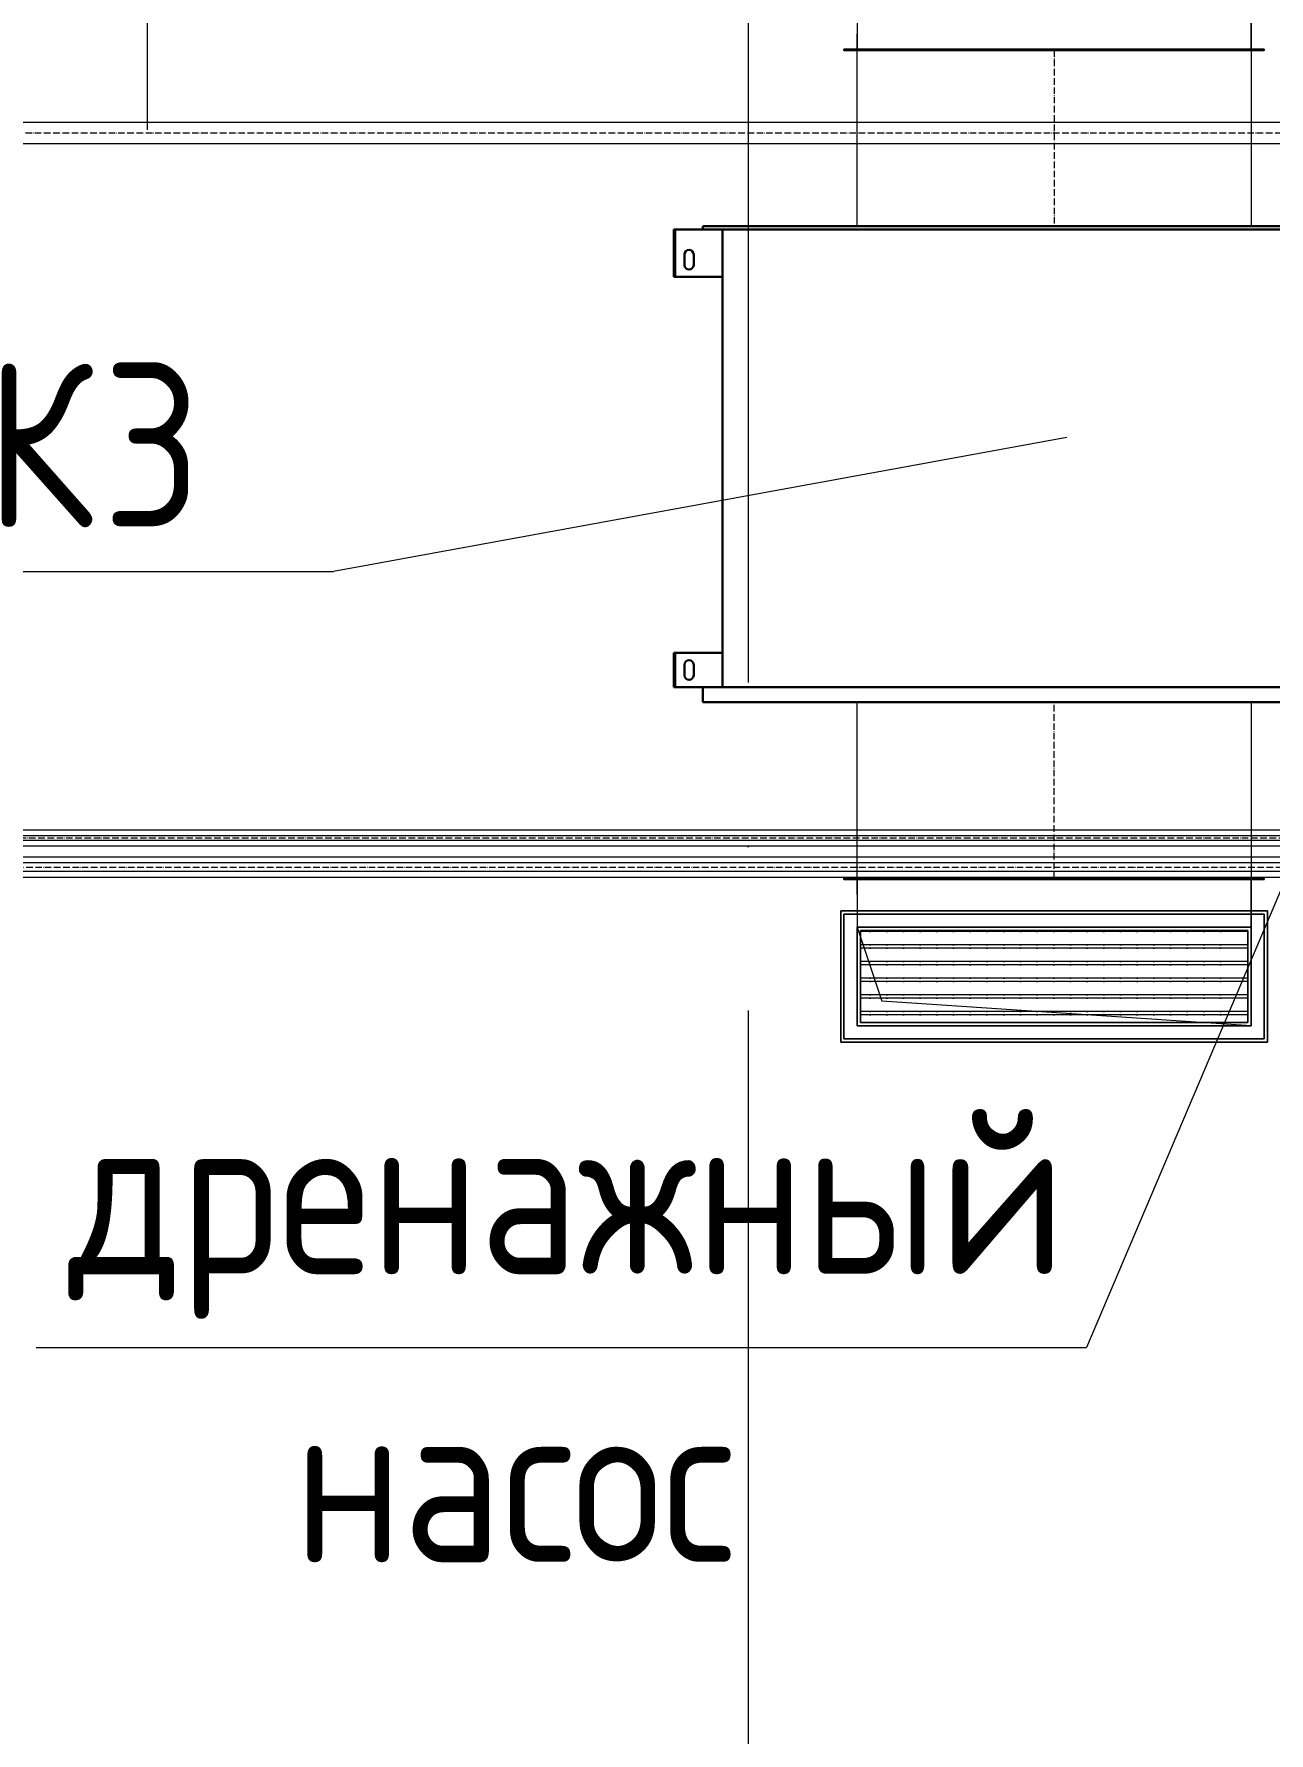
# Model space of a CAD drawing. Header units: millimetres. Extents: x -88595 to 880822, y -1054509 to -148035.
# Drawn here: x 164326 to 166207, y -246603 to -244014 of the extents above; entities that cross this region are included whole.
import ezdxf

# ---------------------------------------------------------------- set-up
doc = ezdxf.new("R2010")
doc.units = ezdxf.units.MM
doc.linetypes.add('$0$ADSK_Осевая', pattern=[14, 10, -2, 0, -2])
doc.linetypes.add('ADSK_Линия сетки', pattern=[25, 20, -2.5, 0, -2.5])
for name, color, linetype, lineweight in [('Аннотация', 7, 'Continuous', 20), ('Воздуховоды', 7, 'Continuous', 18), ('Изоляция', 7, 'Continuous', 18), ('Марки', 7, 'Continuous', 20), ('Оборудование', 7, 'Continuous', 18), ('Оси', 7, 'Continuous', 9), ('Трубопровод', 7, 'Continuous', 18)]:
    doc.layers.add(name, color=color, linetype=linetype, lineweight=lineweight)
doc.styles.add('$1$GOST Common', font='GOST_Common.ttf', dxfattribs={"width": 0.9, "height": 250})

# ---------------------------------------------------------------- blocks, each defined once
blk = doc.blocks.new('$0$ADSK_Канальный блок кондиционера1 - AD182MJERAB-3267445-В_Координация_1 этаж ОВ3')
at = {"layer": 'Оборудование', "color": 150, "lineweight": 30, "true_color": 0x0080ff}
for p, q in [((-599, 0), (-599, -72)), ((-597, 0), (-599, 0)), ((-597, 0), (-599, 0)), ((-599, 0), (-599, -72)), ((-597, 0), (-596, 0)), ((-597, 0), (-525, 0)), ((-597, 0), (-597, -72)), ((-525, 0), (-596, 0)), ((505, 5), (-555, 5)), ((-555, 5), (505, 5)), ((-555, 5), (-555, 0)), ((-555, 5), (-555, 0)), ((505, 0), (-555, 0)), ((-555, 0), (505, 0)), ((525, 0), (-525, 0)), ((-525, 0), (525, 0)), ((-525, 0), (-525, -697)), ((-525, 0), (-525, -697)), ((-525, -72), (-525, 0)), ((-525, 0), (-525, -72)), ((505, 0), (505, 5)), ((505, 5), (505, 0)), ((525, -697), (525, 0)), ((525, 0), (525, -697)), ((525, 0), (597, 0)), ((596, 0), (525, 0)), ((525, -72), (525, 0)), ((525, 0), (525, -72)), ((596, 0), (597, 0)), ((599, 0), (597, 0)), ((599, 0), (597, 0)), ((597, 0), (597, -72)), ((599, -72), (599, 0)), ((599, 0), (599, -72)), ((-583, -54), (-583, -38)), ((-583, -38), (-583, -54)), ((-569, -38), (-569, -54)), ((-569, -54), (-569, -38)), ((569, -38), (569, -54)), ((569, -54), (569, -38)), ((583, -54), (583, -38)), ((583, -38), (583, -54)), ((-599, -72), (-597, -72)), ((-599, -72), (-597, -72)), ((-525, -72), (-597, -72)), ((-596, -72), (-597, -72)), ((-596, -72), (-525, -72)), ((525, -72), (596, -72)), ((597, -72), (525, -72)), ((597, -72), (596, -72)), ((597, -72), (599, -72)), ((597, -72), (599, -72)), ((615, -87), (525, -87)), ((525, -87), (525, -287)), ((525, -287), (525, -87)), ((525, -87), (615, -87)), ((615, -287), (615, -87)), ((615, -87), (615, -287)), ((525, -287), (615, -287)), ((615, -287), (525, -287)), ((550, -414.5), (525, -414.5)), ((525, -414.5), (525, -439.5)), ((525, -414.5), (525, -439.5)), ((525, -439.5), (550, -439.5)), ((550, -439.5), (550, -414.5)), ((550, -439.5), (550, -414.5)), ((582, -507.825), (525, -507.825)), ((525, -507.825), (525, -514.175)), ((525, -507.825), (525, -514.175)), ((525, -514.175), (582, -514.175)), ((582, -514.175), (582, -507.825)), ((582, -514.175), (582, -507.825)), ((582, -574.65), (525, -574.65)), ((525, -574.65), (525, -587.35)), ((525, -574.65), (525, -587.35)), ((525, -587.35), (582, -587.35)), ((582, -587.35), (582, -574.65)), ((582, -587.35), (582, -574.65)), ((-599, -645), (-599, -697)), ((-597, -645), (-599, -645)), ((-597, -645), (-599, -645)), ((-599, -645), (-599, -697)), ((-597, -645), (-596, -645)), ((-597, -645), (-525, -645)), ((-597, -645), (-597, -697)), ((-525, -645), (-596, -645)), ((-525, -645), (-525, -697)), ((-525, -697), (-525, -645)), ((525, -645), (597, -645)), ((596, -645), (525, -645)), ((525, -645), (525, -697)), ((525, -697), (525, -645)), ((596, -645), (597, -645)), ((599, -645), (597, -645)), ((599, -645), (597, -645)), ((597, -645), (597, -697)), ((599, -697), (599, -645)), ((599, -645), (599, -697)), ((-583, -679), (-583, -663)), ((-583, -663), (-583, -679)), ((-569, -663), (-569, -679)), ((-569, -679), (-569, -663)), ((569, -663), (569, -679)), ((569, -679), (569, -663)), ((583, -679), (583, -663)), ((583, -663), (583, -679)), ((-599, -697), (-597, -697)), ((-599, -697), (-597, -697)), ((-525, -697), (-597, -697)), ((-596, -697), (-597, -697)), ((-596, -697), (-525, -697)), ((505, -697), (-555, -697)), ((-555, -697), (505, -697)), ((-555, -697), (-555, -720)), ((-555, -697), (-555, -720)), ((525, -697), (-525, -697)), ((-525, -697), (525, -697)), ((505, -720), (505, -697)), ((505, -697), (505, -720)), ((525, -697), (596, -697)), ((597, -697), (525, -697)), ((597, -697), (596, -697)), ((597, -697), (599, -697)), ((597, -697), (599, -697)), ((505, -720), (-555, -720)), ((-555, -720), (505, -720))]:
    blk.add_line(p, q, dxfattribs=at)
for centre, start, end in [((-576, -38), 360, 180), ((-576, -38), 360, 180), ((576, -38), 0, 180), ((576, -38), 0, 180), ((-576, -54), 180, 0), ((-576, -54), 180, 360), ((576, -54), 180, 360), ((576, -54), 180, 0), ((-576, -663), 0, 180), ((-576, -663), 0, 180), ((576, -663), 0, 180), ((576, -663), 0, 180), ((-576, -679), 180, 0), ((-576, -679), 180, 0), ((576, -679), 180, 0), ((576, -679), 180, 0)]:
    blk.add_arc(centre, 7, start, end, dxfattribs=at)
blk = doc.blocks.new('$0$ADSK_Отвод_Прямоугольный1 - Стандарт-4055406-В_Координация_1 этаж ОВ3')
at = {"layer": 'Воздуховоды', "color": 140, "true_color": 0x1bb3e4}
for p, q in [((-5479.9, 19383.2), (-6119.9, 19383.2)), ((-6119.9, 19383.2), (-6119.9, 19193.2)), ((-6119.9, 19193.2), (-6119.9, 19383.2)), ((-6119.9, 19383.2), (-5479.9, 19383.2)), ((-5499.9, 19363.2), (-6099.9, 19363.2)), ((-6099.9, 19363.2), (-6099.9, 19163.2)), ((-6099.9, 19363.2), (-6099.9, 19213.2)), ((-6099.9, 19363.2), (-5499.9, 19363.2)), ((-6099.9, 19213.2), (-6099.9, 19363.2)), ((-6099.9, 19363.2), (-5499.9, 19363.2)), ((-5499.9, 19363.2), (-6099.9, 19363.2)), ((-6099.9, 19363.2), (-6099.9, 19213.2)), ((-5499.9, 19363.2), (-5499.9, 19163.2)), ((-5499.9, 19213.2), (-5499.9, 19363.2)), ((-5499.9, 19363.2), (-5499.9, 19213.2)), ((-5499.9, 19213.2), (-5499.9, 19363.2)), ((-5479.9, 19193.2), (-5479.9, 19383.2)), ((-5479.9, 19383.2), (-5479.9, 19193.2)), ((-6099.9, 19213.2), (-6099.9, 19163.2)), ((-5499.9, 19213.2), (-6099.9, 19213.2)), ((-5499.9, 19213.2), (-6099.9, 19213.2)), ((-6099.9, 19213.2), (-5499.9, 19213.2)), ((-5499.9, 19163.2), (-5499.9, 19213.2)), ((-6119.9, 19193.2), (-5479.9, 19193.2)), ((-5479.9, 19193.2), (-6119.9, 19193.2)), ((-6099.9, 19163.2), (-6099.9, 19138.2)), ((-6099.9, 19138.2), (-6099.9, 19163.2)), ((-5499.9, 19163.2), (-5499.9, 19138.2)), ((-5499.9, 19138.2), (-5499.9, 19163.2)), ((-5479.9, 19140.2), (-6119.9, 19140.2)), ((-6119.9, 19140.2), (-5479.9, 19140.2)), ((-6119.9, 19138.2), (-6119.9, 19140.2)), ((-6119.9, 19138.2), (-6119.9, 19140.2)), ((-5479.9, 19138.2), (-6119.9, 19138.2)), ((-6119.9, 19138.2), (-5479.9, 19138.2)), ((-5499.9, 19140.2), (-6099.9, 19140.2)), ((-6099.9, 19140.2), (-5499.9, 19140.2)), ((-6099.9, 19138.2), (-6099.9, 19140.2)), ((-6099.9, 19138.2), (-6099.9, 19140.2)), ((-5499.9, 19138.2), (-6099.9, 19138.2)), ((-6099.9, 19138.2), (-5499.9, 19138.2)), ((-5499.9, 19138.2), (-6099.9, 19138.2)), ((-6099.9, 19138.2), (-5499.9, 19138.2)), ((-5499.9, 19140.2), (-5499.9, 19138.2)), ((-5499.9, 19138.2), (-5499.9, 19140.2)), ((-5479.9, 19140.2), (-5479.9, 19138.2)), ((-5479.9, 19138.2), (-5479.9, 19140.2))]:
    blk.add_line(p, q, dxfattribs=at)
blk = doc.blocks.new('$0$ADSK_Решетка вентиляционная жалюзийная_Приточная2 - Решетка приточная_Однорядная-4279701-В_Координация_1 этаж ОВ3')
at = {"layer": 'Воздуховоды', "lineweight": 9, "true_color": 0xffffff}
h = blk.add_hatch(dxfattribs=at)
h.set_pattern_fill('FP_24', style=0, pattern_type=2)
h.set_pattern_definition([(180, (-5799.85, 17717.073), (-3e-15, -25.4), [25.4, 0, 0, 0]), (180, (-5799.85, 17711.993), (-3e-15, -25.4), [25.4, 0, 0, 0])])
h.paths.add_polyline_path([(-6094.9, 17657.2), (-5504.9, 17657.2), (-5504.9, 17797.2), (-6094.9, 17797.2)])
at = {"layer": 'Воздуховоды', "color": 140, "true_color": 0x1bb3e4}
for p, q in [((-6124.9, 17627.2), (-6124.9, 17827.2)), ((-6124.9, 17827.2), (-5474.9, 17827.2)), ((-5474.9, 17827.2), (-6124.9, 17827.2)), ((-6124.9, 17827.2), (-6124.9, 17627.2)), ((-5474.9, 17827.2), (-5474.9, 17627.2)), ((-5474.9, 17627.2), (-5474.9, 17827.2)), ((-6099.9, 17652.2), (-6099.9, 17802.2)), ((-6099.9, 17802.2), (-5499.9, 17802.2)), ((-5499.9, 17802.2), (-6099.9, 17802.2)), ((-6099.9, 17802.2), (-6099.9, 17652.2)), ((-5504.9, 17797.2), (-6094.9, 17797.2)), ((-6094.9, 17797.2), (-6094.9, 17657.2)), ((-6094.9, 17657.2), (-6094.9, 17797.2)), ((-6094.9, 17797.2), (-5504.9, 17797.2)), ((-6094.9, 17657.2), (-6094.9, 17797.2)), ((-6094.9, 17797.2), (-5504.9, 17797.2)), ((-5504.9, 17797.2), (-6094.9, 17797.2)), ((-6094.9, 17797.2), (-6094.9, 17657.2)), ((-5504.9, 17657.2), (-5504.9, 17797.2)), ((-5504.9, 17797.2), (-5504.9, 17657.2)), ((-5504.9, 17797.2), (-5504.9, 17657.2)), ((-5504.9, 17657.2), (-5504.9, 17797.2)), ((-5499.9, 17802.2), (-5499.9, 17652.2)), ((-5499.9, 17652.2), (-5499.9, 17802.2)), ((-6094.9, 17657.2), (-5504.9, 17657.2)), ((-5504.9, 17657.2), (-6094.9, 17657.2)), ((-5504.9, 17657.2), (-6094.9, 17657.2)), ((-6094.9, 17657.2), (-5504.9, 17657.2)), ((-5499.9, 17652.2), (-6099.9, 17652.2)), ((-6099.9, 17652.2), (-5499.9, 17652.2)), ((-5474.9, 17627.2), (-6124.9, 17627.2)), ((-6124.9, 17627.2), (-5474.9, 17627.2))]:
    blk.add_line(p, q, dxfattribs=at)
blk = doc.blocks.new('$0$ADSK_Отвод_Прямоугольный1 - Стандарт-4055408-В_Координация_1 этаж ОВ3')
at = {"layer": 'Воздуховоды', "color": 140, "true_color": 0x1bb3e4}
for p, q in [((-5479.9, 17877.2), (-6119.9, 17877.2)), ((-6119.9, 17877.2), (-5479.9, 17877.2)), ((-6119.9, 17875.2), (-6119.9, 17877.2)), ((-6119.9, 17875.2), (-6119.9, 17877.2)), ((-5479.9, 17875.2), (-6119.9, 17875.2)), ((-6119.9, 17875.2), (-5479.9, 17875.2)), ((-6099.9, 17877.2), (-6099.9, 17852.2)), ((-5499.9, 17877.2), (-6099.9, 17877.2)), ((-6099.9, 17877.2), (-5499.9, 17877.2)), ((-6099.9, 17852.2), (-6099.9, 17877.2)), ((-5499.9, 17877.2), (-6099.9, 17877.2)), ((-6099.9, 17877.2), (-5499.9, 17877.2)), ((-6099.9, 17875.2), (-6099.9, 17877.2)), ((-6099.9, 17875.2), (-6099.9, 17877.2)), ((-5499.9, 17875.2), (-6099.9, 17875.2)), ((-6099.9, 17875.2), (-5499.9, 17875.2)), ((-5499.9, 17877.2), (-5499.9, 17852.2)), ((-5499.9, 17852.2), (-5499.9, 17877.2)), ((-5499.9, 17877.2), (-5499.9, 17875.2)), ((-5499.9, 17875.2), (-5499.9, 17877.2)), ((-5479.9, 17877.2), (-5479.9, 17875.2)), ((-5479.9, 17875.2), (-5479.9, 17877.2)), ((-6099.9, 17852.2), (-6099.9, 17802.2)), ((-6099.9, 17852.2), (-6099.9, 17652.2)), ((-5499.9, 17802.2), (-5499.9, 17852.2)), ((-5499.9, 17852.2), (-5499.9, 17652.2)), ((-5479.9, 17822.2), (-6119.9, 17822.2)), ((-6119.9, 17822.2), (-6119.9, 17632.2)), ((-6119.9, 17632.2), (-6119.9, 17822.2)), ((-6119.9, 17822.2), (-5479.9, 17822.2)), ((-5479.9, 17632.2), (-5479.9, 17822.2)), ((-5479.9, 17822.2), (-5479.9, 17632.2)), ((-6099.9, 17802.2), (-6099.9, 17652.2)), ((-6099.9, 17802.2), (-5499.9, 17802.2)), ((-6099.9, 17652.2), (-6099.9, 17802.2)), ((-6099.9, 17802.2), (-5499.9, 17802.2)), ((-5499.9, 17802.2), (-6099.9, 17802.2)), ((-6099.9, 17802.2), (-6099.9, 17652.2)), ((-5499.9, 17652.2), (-5499.9, 17802.2)), ((-5499.9, 17802.2), (-5499.9, 17652.2)), ((-5499.9, 17652.2), (-5499.9, 17802.2)), ((-6119.9, 17632.2), (-5479.9, 17632.2)), ((-5479.9, 17632.2), (-6119.9, 17632.2)), ((-6099.9, 17652.2), (-5499.9, 17652.2)), ((-5499.9, 17652.2), (-6099.9, 17652.2)), ((-5499.9, 17652.2), (-6099.9, 17652.2)), ((-6099.9, 17652.2), (-5499.9, 17652.2))]:
    blk.add_line(p, q, dxfattribs=at)
blk = doc.blocks.new('$0$ADSK_M_Оборудование1 - ADSK_Марка_15-3198495-В_Координация_1 этаж ОВ3')
at = {"layer": 'Марки'}
blk.add_line((-3.5, 0), (3.5, 0), dxfattribs=at)
blk = doc.blocks.new('$0$ADSK_Аннотация_Текст_сВыноской - Текст с выноской-3264166-В_Координация_1 этаж ОВ3')
at = {"layer": 'Аннотация'}
blk.add_line((-8, 0), (8, 0), dxfattribs=at)
blk = doc.blocks.new('1 этаж')
at = {"layer": 'Оси', "linetype": 'ADSK_Линия сетки', "ltscale": 100}
blk.add_line((201542.7, 697813.2), (201542.7, 676562.6), dxfattribs=at)

msp = doc.modelspace()

# ---------------------------------------------------------------- linework, layer by layer
at = {"layer": 'Аннотация'}
msp.add_line((166488.6, -244695.6), (165928.7, -246015.3), dxfattribs=at)
at = {"layer": 'Воздуховоды', "color": 140, "true_color": 0x1bb3e4}
for p, q in [((166179.4, -244039), (165579.4, -244039)), ((165579.4, -244307), (165579.4, -244039)), ((166179.4, -244039), (166179.4, -244307)), ((166179.4, -244307), (165579.4, -244307)), ((165579.4, -245032), (166179.4, -245032)), ((165579.4, -245300), (165579.4, -245032)), ((166179.4, -245032), (166179.4, -245300)), ((165579.4, -245300), (166179.4, -245300)), ((166179.4, -245375), (165579.4, -245375)), ((165579.4, -245375), (165579.4, -245525)), ((165579.4, -245375), (165616.9, -245487.5)), ((166179.4, -245525), (166179.4, -245375)), ((166179.4, -245525), (165616.9, -245487.5)), ((165579.4, -245525), (166179.4, -245525))]:
    msp.add_line(p, q, dxfattribs=at)
at = {"layer": 'Воздуховоды', "color": 140, "linetype": '$0$ADSK_Осевая', "true_color": 0x1bb3e4}
for p, q in [((165879.4, -244039), (165879.4, -244307)), ((165879.4, -245300), (165879.4, -245032))]:
    msp.add_line(p, q, dxfattribs=at)
at = {"layer": 'Изоляция', "color": 190, "true_color": 0x8000ff}
for p, q in [((166779.2, -245226.8), (163322.3, -245226.8)), ((163322.3, -245251.1), (166781.4, -245251.1))]:
    msp.add_line(p, q, dxfattribs=at)
at = {"layer": 'Изоляция', "color": 134, "true_color": 0x00a6a6}
for p, q in [((166831, -245268), (163383.1, -245268)), ((163383.1, -245298.7), (166832.4, -245298.7))]:
    msp.add_line(p, q, dxfattribs=at)
at = {"layer": 'Марки'}
for p, q in [((164498.4, -244160.1), (164498.4, -243939.4)), ((165899, -244628.9), (164781.6, -244832.7))]:
    msp.add_line(p, q, dxfattribs=at)
at = {"layer": 'Трубопровод', "color": 24, "true_color": 0xa52900}
for p, q in [((166734.2, -244148.7), (163269.2, -244148.7)), ((163269.2, -244180.7), (166734.2, -244180.7))]:
    msp.add_line(p, q, dxfattribs=at)
at = {"layer": 'Трубопровод', "color": 24, "linetype": '$0$ADSK_Осевая', "true_color": 0xa52900}
msp.add_line((163269.2, -244164.7), (166734.2, -244164.7), dxfattribs=at)
msp.add_line((163269.2, -244164.7), (166734.2, -244164.7), dxfattribs=at)
at = {"layer": 'Трубопровод', "color": 190, "true_color": 0x8000ff}
for p, q in [((166781.4, -245235.8), (163322.3, -245235.8)), ((163322.3, -245242.1), (166781.4, -245242.1))]:
    msp.add_line(p, q, dxfattribs=at)
at = {"layer": 'Трубопровод', "color": 190, "linetype": '$0$ADSK_Осевая', "true_color": 0x8000ff}
msp.add_line((166781.4, -245239), (163322.3, -245239), dxfattribs=at)
msp.add_line((166781.4, -245239), (163322.3, -245239), dxfattribs=at)
at = {"layer": 'Трубопровод', "color": 134, "true_color": 0x00a6a6}
for p, q in [((166832.4, -245277), (163383.1, -245277)), ((163383.1, -245289.7), (166832.4, -245289.7))]:
    msp.add_line(p, q, dxfattribs=at)
at = {"layer": 'Трубопровод', "color": 134, "linetype": '$0$ADSK_Осевая', "true_color": 0x00a6a6}
msp.add_line((163383.1, -245283.3), (166832.4, -245283.3), dxfattribs=at)
msp.add_line((163383.1, -245283.3), (166832.4, -245283.3), dxfattribs=at)

# ---------------------------------------------------------------- block references
at = {"layer": 'Аннотация', "xscale": 100, "yscale": 100, "zscale": 100}
msp.add_blockref('$0$ADSK_Аннотация_Текст_сВыноской - Текст с выноской-3264166-В_Координация_1 этаж ОВ3', (165128.7, -246015.3), dxfattribs=at)
at = {"layer": 'Воздуховоды', "color": 140, "true_color": 0x1bb3e4}
for name in ['$0$ADSK_Отвод_Прямоугольный1 - Стандарт-4055406-В_Координация_1 этаж ОВ3', '$0$ADSK_Отвод_Прямоугольный1 - Стандарт-4055408-В_Координация_1 этаж ОВ3', '$0$ADSK_Решетка вентиляционная жалюзийная_Приточная2 - Решетка приточная_Однорядная-4279701-В_Координация_1 этаж ОВ3']:
    msp.add_blockref(name, (171679.2, -263177.2), dxfattribs=at)
at = {"layer": 'Марки', "xscale": 99.99999999999993, "yscale": 99.99999999999993, "zscale": 99.99999999999993}
msp.add_blockref('$0$ADSK_M_Оборудование1 - ADSK_Марка_15-3198495-В_Координация_1 этаж ОВ3', (164431.6, -244832.7), dxfattribs=at)
at = {"layer": 'Оборудование', "color": 5, "true_color": 0x0000ff}
msp.add_blockref('1 этаж', (-36129.5, -928314.5), dxfattribs=at)
at = {"layer": 'Оборудование', "color": 150, "lineweight": 30, "true_color": 0x0080ff}
msp.add_blockref('$0$ADSK_Канальный блок кондиционера1 - AD182MJERAB-3267445-В_Координация_1 этаж ОВ3', (165899.4, -244312), dxfattribs=at)

# ---------------------------------------------------------------- texts
at = {"layer": 'Аннотация', "lineweight": 9, "char_height": 250, "attachment_point": 1, "style": '$1$GOST Common'}
for s, insert, width in [('дренажный', (164377.7, -245653.6), 1847.088), ('насос', (164721.3, -246092.4), 937.974)]:
    msp.add_mtext(s, dxfattribs=dict(at, insert=insert, width=width))
at = {"layer": 'Марки', "lineweight": 9, "char_height": 250, "attachment_point": 1, "style": '$1$GOST Common'}
for s, insert, width in [('\\fGOST Common|b0|i0|c204|p34|;\\W.9;К', (164251.3, -244514.9), 216.456), ('\\fGOST Common|b0|i0|c204|p34|;\\W.9;3', (164429.9, -244514.9), 194.81)]:
    msp.add_mtext(s, dxfattribs=dict(at, insert=insert, width=width))

doc.saveas('drawing.dxf')
